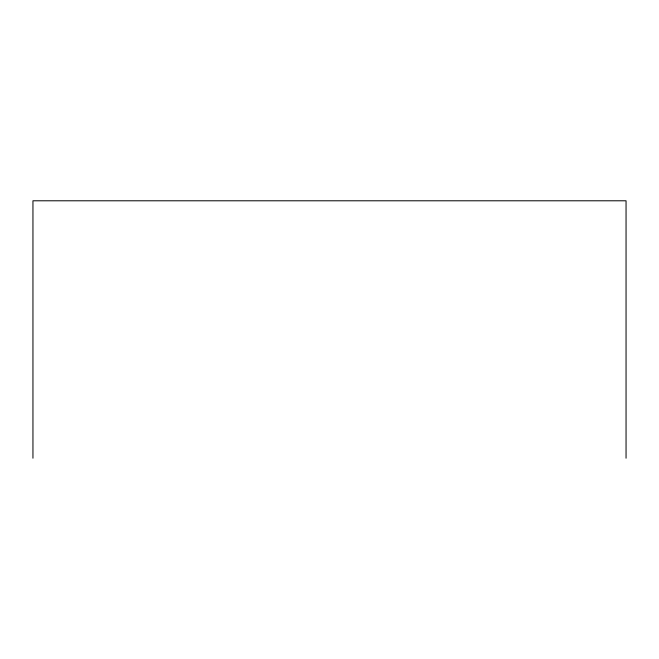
<?xml version="1.0" encoding="UTF-8"?>
<svg xmlns="http://www.w3.org/2000/svg" width="659" height="659" viewBox="0 0 659 659"><rect width="100%" height="100%" fill="white"/><g stroke="black" fill="none" stroke-linecap="round" stroke-linejoin="round"><path stroke-width="0.99" d="M626.05 458.211L626.05 200.789L32.95 200.789L32.95 458.211"/></g></svg>
